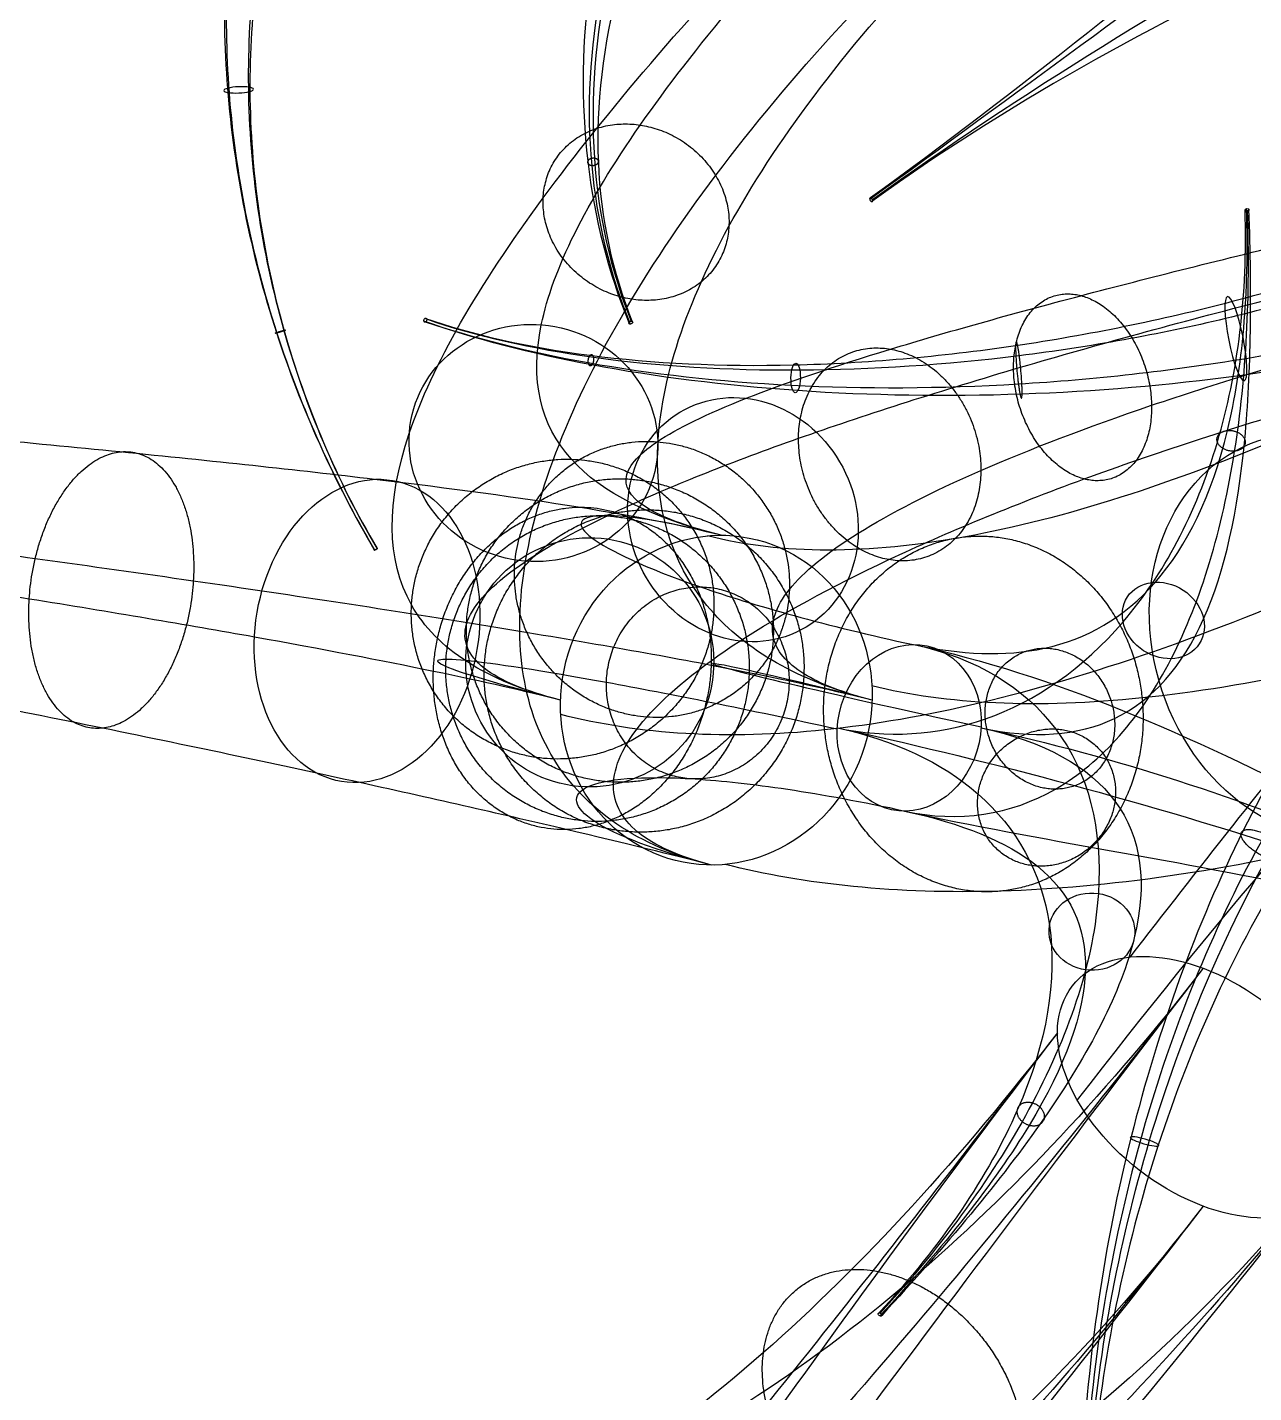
# Model space of a CAD drawing. Header units: millimetres. Extents: x -36.9 to 35.7, y -22.6 to 36.8.
# Drawn here: x -20.23 to -14.26, y -8.6 to -1.95 of the extents above; entities that cross this region are included whole.
import ezdxf

# ---------------------------------------------------------------- set-up
doc = ezdxf.new("R2010")
doc.units = ezdxf.units.MM
doc.header["$MEASUREMENT"] = 0
doc.layers.add('Default', color=18, linetype='Continuous', true_color=0x000000)

msp = doc.modelspace()

# ---------------------------------------------------------------- linework, layer by layer
at = {"layer": 'Default', "extrusion": (-0.042506, 0.977144, -0.208284)}
msp.add_circle((19.2853, 56.5701, -13.4987), 0.0722, dxfattribs=at)
at = {"layer": 'Default', "extrusion": (0.643617, 0.464209, -0.608495)}
msp.add_circle((7.168, 38.0188, -47.6909), 0.01, dxfattribs=at)
at = {"layer": 'Default', "extrusion": (-0.029077, 0.84833, 0.528669)}
msp.add_circle((14.3829, 50.0594, 28.4105), 0.01, dxfattribs=at)
at = {"layer": 'Default', "extrusion": (0.966417, 0.192463, -0.170282)}
msp.add_circle((-0.5993, 56.4921, -24.73), 0.209, dxfattribs=at)
at = {"layer": 'Default', "extrusion": (0.056932, 0.307749, 0.949763)}
msp.add_circle((16.7497, 22.1488, 44.391), 0.607, dxfattribs=at)
at = {"layer": 'Default', "extrusion": (0.662959, -0.2295, 0.712611)}
msp.add_circle((-9.1782, 52.6195, 30.3787), 0.01, dxfattribs=at)
at = {"layer": 'Default', "extrusion": (-0.273358, 0.668583, 0.691573)}
msp.add_circle((17.2923, 33.0378, 36.3498), 0.01, dxfattribs=at)
at = {"layer": 'Default', "extrusion": (0.948601, -0.021563, 0.315738)}
msp.add_circle((-4.0337, 61.8403, 3.2886), 0.0722, dxfattribs=at)
at = {"layer": 'Default', "extrusion": (0.378796, 0.199142, 0.903801)}
msp.add_circle((3.9433, 36.0991, 36.8661), 0.607, dxfattribs=at)
at = {"layer": 'Default', "extrusion": (-0.535057, -0.177001, 0.826066)}
msp.add_circle((0.2983, 8.7135, 38.9642), 1.005, dxfattribs=at)
at = {"layer": 'Default', "extrusion": (-0.67374, 0.114499, 0.730044)}
msp.add_circle((7.9362, 18.588, 45.4606), 0.7438, dxfattribs=at)
at = {"layer": 'Default', "extrusion": (-0.336658, 0.085623, 0.937726)}
msp.add_circle((9.2284, 0.8353, 45.6352), 0.806, dxfattribs=at)
msp.add_circle((9.2284, 0.8353, 45.6352), 0.806, dxfattribs=at)
msp.add_circle((9.2284, 0.8353, 45.6352), 0.806, dxfattribs=at)
msp.add_circle((9.2284, 0.8353, 45.6352), 0.806, dxfattribs=at)
msp.add_circle((9.2284, 0.8353, 45.6352), 0.806, dxfattribs=at)
at = {"layer": 'Default', "extrusion": (0.0964, -0.01383, 0.995247)}
msp.add_circle((-7.4786, 21.2016, 46.1983), 0.607, dxfattribs=at)
at = {"layer": 'Default', "extrusion": (-0.505461, 0.859053, 0.080851)}
msp.add_circle((18.2565, 57.6587, 10.2213), 0.01, dxfattribs=at)
at = {"layer": 'Default', "extrusion": (0.293577, 0.450299, 0.843234)}
msp.add_circle((9.6714, 39.9691, 40.2181), 0.209, dxfattribs=at)
at = {"layer": 'Default', "extrusion": (0.510108, -0.110507, 0.852982)}
msp.add_circle((-8.6173, 39.87, 37.4875), 0.408, dxfattribs=at)
msp.add_circle((-8.6173, 39.87, 37.4875), 0.408, dxfattribs=at)
msp.add_circle((-8.6173, 39.87, 37.4875), 0.408, dxfattribs=at)
msp.add_circle((-8.6173, 39.87, 37.4875), 0.408, dxfattribs=at)
at = {"layer": 'Default', "extrusion": (-0.021674, -0.434629, 0.900349)}
msp.add_circle((-14.7142, 17.9692, 53.4905), 0.209, dxfattribs=at)
at = {"layer": 'Default', "extrusion": (-0.473483, -0.612446, 0.633028)}
msp.add_circle((-7.1256, 19.7038, 34.8455), 0.806, dxfattribs=at)
msp.add_circle((-7.1256, 19.7038, 34.8455), 0.806, dxfattribs=at)
msp.add_circle((-7.1256, 19.7038, 34.8455), 0.806, dxfattribs=at)
msp.add_circle((-7.1256, 19.7038, 34.8455), 0.806, dxfattribs=at)
at = {"layer": 'Default', "extrusion": (0.272814, 0.948655, -0.160083)}
msp.add_circle((12.1774, 54.2452, -20.1233), 0.0722, dxfattribs=at)
at = {"layer": 'Default', "extrusion": (-0.545003, -0.589206, 0.596497)}
msp.add_circle((-6.2226, 37.0044, 48.6272), 0.01, dxfattribs=at)
at = {"layer": 'Default'}
for points, knots in [([(-13.1188, 2.7912, 51.5103), (-13.4797, 2.707, 51.6322), (-14.2117, 2.4511, 51.8199), (-15.2393, 1.8427, 51.9044), (-16.1236, 1.0603, 51.7867), (-16.8114, 0.1738, 51.487), (-17.2849, -0.7658, 51.0307), (-17.5306, -1.7138, 50.4399), (-17.5421, -2.6109, 49.751), (-17.4049, -3.1461, 49.2509), (-17.3051, -3.3902, 48.9983)], [0, 0, 0, 0, 1.093692, 2.219158, 3.344625, 4.438316, 5.532008, 6.657474, 7.782941, 8.876632, 8.876632, 8.876632, 8.876632]), ([(-12.9048, 2.3929, 51.8687), (-13.2598, 2.31, 51.9886), (-13.9864, 2.0701, 52.1625), (-15.0255, 1.515, 52.2054), (-15.9393, 0.8031, 52.0324), (-16.6689, -0.0085, 51.671), (-17.1901, -0.8779, 51.1521), (-17.4812, -1.7682, 50.5041), (-17.5262, -2.6275, 49.7726), (-17.3978, -3.1535, 49.2606), (-17.298, -3.3975, 49.0082)], [0, 0, 0, 0, 1.093692, 2.219158, 3.344625, 4.438316, 5.532008, 6.657474, 7.782941, 8.876632, 8.876632, 8.876632, 8.876632]), ([(-13.1657, 2.3929, 51.0956), (-13.4852, 2.3183, 51.2034), (-14.1323, 2.1025, 51.3825), (-15.0635, 1.5933, 51.5103), (-15.9052, 0.9193, 51.4769), (-16.605, 0.1224, 51.2777), (-17.1308, -0.7611, 50.9155), (-17.446, -1.6905, 50.395), (-17.515, -2.5964, 49.7424), (-17.3931, -3.1392, 49.2474), (-17.2935, -3.3826, 48.9956)], [0, 0, 0, 0, 1.093692, 2.219158, 3.344625, 4.438316, 5.532008, 6.657474, 7.782941, 8.876632, 8.876632, 8.876632, 8.876632]), ([(-15.1772, 1.9057, 54.9789), (-15.548, 1.9853, 55.1691), (-16.3152, 2.0188, 55.5908), (-17.3912, 1.6796, 56.2668), (-18.2811, 0.9912, 56.9164), (-18.9096, 0.0525, 57.4759), (-19.2574, -1.0526, 57.9168), (-19.3095, -2.2513, 58.2151), (-19.0688, -3.438, 58.3502), (-18.7396, -4.1661, 58.3346), (-18.5433, -4.4996, 58.3032)], [0, 0, 0, 0, 1.16222, 2.372912, 3.583604, 4.745823, 5.908043, 7.118735, 8.329427, 9.491646, 9.491646, 9.491646, 9.491646]), ([(-12.9517, 1.9945, 51.454), (-13.2654, 1.9213, 51.5598), (-13.9069, 1.7215, 51.7251), (-14.8497, 1.2656, 51.8112), (-15.7208, 0.662, 51.7227), (-16.4626, -0.0599, 51.4618), (-17.036, -0.8733, 51.037), (-17.3966, -1.745, 50.4592), (-17.4992, -2.613, 49.7639), (-17.386, -3.1466, 49.2572), (-17.2864, -3.3899, 49.0055)], [0, 0, 0, 0, 1.093692, 2.219158, 3.344625, 4.438316, 5.532008, 6.657474, 7.782941, 8.876632, 8.876632, 8.876632, 8.876632]), ([(-15.4314, 1.5049, 54.6507), (-15.7768, 1.579, 54.8279), (-16.4841, 1.6217, 55.2306), (-17.4745, 1.3481, 55.9077), (-18.3036, 0.7548, 56.592), (-18.9018, -0.0879, 57.2146), (-19.2432, -1.1156, 57.7364), (-19.3017, -2.267, 58.1187), (-19.0679, -3.4373, 58.3187), (-18.7394, -4.1655, 58.3205), (-18.5434, -4.4984, 58.2891)], [0, 0, 0, 0, 1.16222, 2.372912, 3.583604, 4.745823, 5.908043, 7.118735, 8.329427, 9.491646, 9.491646, 9.491646, 9.491646]), ([(-15.0589, 1.5049, 55.3768), (-15.3907, 1.5761, 55.5469), (-16.0812, 1.6173, 55.9125), (-17.0841, 1.3542, 56.487), (-17.9629, 0.7771, 57.0441), (-18.6373, -0.0532, 57.5367), (-19.0676, -1.0784, 57.938), (-19.2117, -2.2391, 58.2195), (-19.0397, -3.4253, 58.3508), (-18.7269, -4.1599, 58.335), (-18.5311, -4.4925, 58.3037)], [0, 0, 0, 0, 1.16222, 2.372912, 3.583604, 4.745823, 5.908043, 7.118735, 8.329427, 9.491646, 9.491646, 9.491646, 9.491646]), ([(-15.3132, 1.1041, 55.0486), (-15.6195, 1.1698, 55.2057), (-16.2501, 1.2203, 55.5523), (-17.1674, 1.0227, 56.1278), (-17.9854, 0.5407, 56.7197), (-18.6295, -0.1936, 57.2753), (-19.0534, -1.1414, 57.7576), (-19.204, -2.2548, 58.1231), (-19.0388, -3.4246, 58.3193), (-18.7267, -4.1593, 58.3209), (-18.5312, -4.4913, 58.2896)], [0, 0, 0, 0, 1.16222, 2.372912, 3.583604, 4.745823, 5.908043, 7.118735, 8.329427, 9.491646, 9.491646, 9.491646, 9.491646]), ([(-16.8557, -4.4263, 43.0185), (-17.1914, -4.341, 43.9535), (-17.6878, -4.0972, 45.9097), (-17.8371, -3.4553, 48.9207), (-17.3569, -2.4925, 51.8324), (-16.6348, -1.6352, 53.5707), (-16.19, -1.1621, 54.3483)], [0, 0, 0, 0, 3.087203, 6.256803, 9.426403, 12.513607, 12.513607, 12.513607, 12.513607]), ([(-17.6376, -5.2293, 42.8111), (-18.0016, -5.137, 43.8245), (-18.4892, -4.8193, 45.9535), (-18.4858, -3.9816, 49.1487), (-17.8198, -2.8361, 52.1362), (-17.0206, -1.9089, 53.9034), (-16.5576, -1.4164, 54.7131)], [0, 0, 0, 0, 3.087203, 6.256803, 9.426403, 12.513607, 12.513607, 12.513607, 12.513607]), ([(-11.387, -1.6336, 57.5204), (-11.4793, -1.7828, 57.8367), (-11.7616, -2.0973, 58.4484), (-12.4449, -2.5628, 59.2077), (-13.3374, -2.9782, 59.7453), (-14.3554, -3.3057, 60.0255), (-15.4361, -3.5266, 60.0434), (-16.5181, -3.6218, 59.7933), (-17.5094, -3.5757, 59.2922), (-18.0617, -3.4522, 58.8234), (-18.2987, -3.3701, 58.5685)], [0, 0, 0, 0, 1.072437, 2.185098, 3.29776, 4.370196, 5.442633, 6.555295, 7.667956, 8.740393, 8.740393, 8.740393, 8.740393]), ([(-16.1204, -5.2293, 43.3558), (-16.4495, -5.1457, 44.2724), (-16.9815, -4.8589, 46.1703), (-17.2693, -4.0785, 49.0843), (-16.9354, -2.9742, 51.9244), (-16.2649, -2.073, 53.6383), (-15.8244, -1.6044, 54.4084)], [0, 0, 0, 0, 3.087203, 6.256803, 9.426403, 12.513607, 12.513607, 12.513607, 12.513607]), ([(-16.9023, -6.0324, 43.1484), (-17.2597, -5.9417, 44.1433), (-17.7829, -5.581, 46.2141), (-17.918, -4.6048, 49.3123), (-17.3982, -3.3179, 52.2283), (-16.6508, -2.3467, 53.971), (-16.1921, -1.8587, 54.7732)], [0, 0, 0, 0, 3.087203, 6.256803, 9.426403, 12.513607, 12.513607, 12.513607, 12.513607]), ([(-10.2058, -1.8055, 32.5492), (-10.9165, -2.25, 33.2023), (-12.2841, -3.074, 34.6404), (-14.1248, -4.0025, 37.1537), (-15.709, -4.5164, 39.9707), (-16.559, -4.5219, 41.9832), (-16.9221, -4.4294, 42.995)], [0, 0, 0, 0, 3.333307, 6.71825, 10.103193, 13.4365, 13.4365, 13.4365, 13.4365]), ([(-11.7815, -1.9582, 57.2521), (-11.8637, -2.0909, 57.5335), (-12.1027, -2.3624, 58.0859), (-12.6784, -2.7557, 58.813), (-13.4554, -3.107, 59.3816), (-14.3821, -3.386, 59.74), (-15.4109, -3.5729, 59.8585), (-16.4827, -3.6452, 59.7045), (-17.4911, -3.5842, 59.2678), (-18.0532, -3.4562, 58.8128), (-18.2895, -3.3743, 58.5586)], [0, 0, 0, 0, 1.072437, 2.185098, 3.29776, 4.370196, 5.442633, 6.555295, 7.667956, 8.740393, 8.740393, 8.740393, 8.740393]), ([(-10.9926, -2.0471, 57.4407), (-11.0929, -2.2093, 57.7845), (-11.4119, -2.5377, 58.452), (-12.1898, -2.9836, 59.2703), (-13.1869, -3.3415, 59.8306), (-14.2922, -3.5856, 60.1019), (-15.4289, -3.7115, 60.0932), (-16.5322, -3.7166, 59.8142), (-17.5195, -3.6054, 59.2957), (-18.0665, -3.4654, 58.8245), (-18.304, -3.3832, 58.5692)], [0, 0, 0, 0, 1.072437, 2.185098, 3.29776, 4.370196, 5.442633, 6.555295, 7.667956, 8.740393, 8.740393, 8.740393, 8.740393]), ([(-11.387, -2.3717, 57.1724), (-11.4772, -2.5174, 57.4814), (-11.753, -2.8029, 58.0895), (-12.4233, -3.1766, 58.8756), (-13.305, -3.4703, 59.4668), (-14.3189, -3.6659, 59.8164), (-15.4037, -3.7578, 59.9084), (-16.4969, -3.74, 59.7254), (-17.5012, -3.6139, 59.2712), (-18.0579, -3.4694, 58.814), (-18.2948, -3.3874, 58.5593)], [0, 0, 0, 0, 1.072437, 2.185098, 3.29776, 4.370196, 5.442633, 6.555295, 7.667956, 8.740393, 8.740393, 8.740393, 8.740393]), ([(-16.8557, -4.4263, 43.0185), (-17.0077, -4.3877, 43.4418), (-17.245, -4.3032, 44.3375), (-17.3624, -4.1538, 45.7524), (-17.2122, -3.9742, 47.2161), (-16.7785, -3.7637, 48.6503), (-16.0756, -3.5255, 49.9725), (-15.1475, -3.2661, 51.1106), (-14.0602, -2.9938, 52.0154), (-13.2552, -2.8041, 52.4629), (-12.847, -2.7093, 52.6428)], [0, 0, 0, 0, 1.382626, 2.839119, 4.349389, 5.88806, 7.426732, 8.937002, 10.393495, 11.776121, 11.776121, 11.776121, 11.776121]), ([(-16.2894, -5.3642, 52.9953), (-16.0483, -5.4165, 53.3984), (-15.5435, -5.3869, 54.2369), (-14.8618, -4.9166, 55.4882), (-14.3904, -4.0403, 56.635), (-14.2894, -3.254, 57.2573), (-14.3036, -2.8422, 57.5137)], [0, 0, 0, 0, 1.456473, 2.98415, 4.511827, 5.9683, 5.9683, 5.9683, 5.9683]), ([(-15.9624, -5.7697, 52.7472), (-15.6948, -5.828, 53.1943), (-15.1814, -5.7439, 54.1533), (-14.6188, -5.0896, 55.5225), (-14.3172, -4.0673, 56.6686), (-14.2772, -3.258, 57.2627), (-14.2913, -2.8456, 57.5198)], [0, 0, 0, 0, 1.456473, 2.98415, 4.511827, 5.9683, 5.9683, 5.9683, 5.9683]), ([(-15.9161, -4.9587, 52.8246), (-15.6882, -5.0079, 53.2057), (-15.2517, -5.0298, 54.0189), (-14.7084, -4.7263, 55.3199), (-14.35, -3.9977, 56.5759), (-14.2823, -3.2471, 57.2473), (-14.2966, -2.8356, 57.5033)], [0, 0, 0, 0, 1.456473, 2.98415, 4.511827, 5.9683, 5.9683, 5.9683, 5.9683]), ([(-15.5891, -5.3642, 52.5765), (-15.3348, -5.4195, 53.0016), (-14.8896, -5.3868, 53.9353), (-14.4654, -4.8993, 55.3542), (-14.2768, -4.0247, 56.6094), (-14.2701, -3.251, 57.2528), (-14.2843, -2.839, 57.5095)], [0, 0, 0, 0, 1.456473, 2.98415, 4.511827, 5.9683, 5.9683, 5.9683, 5.9683]), ([(-10.6497, -2.8992, 31.3219), (-11.4264, -3.3849, 32.0356), (-12.9018, -4.2345, 33.6576), (-14.8081, -5.0724, 36.4984), (-16.393, -5.4491, 39.5962), (-17.2514, -5.3976, 41.7447), (-17.6367, -5.2996, 42.8179)], [0, 0, 0, 0, 3.333307, 6.71825, 10.103193, 13.4365, 13.4365, 13.4365, 13.4365]), ([(-9.0204, -2.8992, 33.095), (-9.7299, -3.3429, 33.747), (-11.1439, -4.1209, 35.1605), (-13.1298, -4.9126, 37.6029), (-14.8604, -5.2906, 40.3497), (-15.7585, -5.2515, 42.3384), (-16.1213, -5.1591, 43.3491)], [0, 0, 0, 0, 3.333307, 6.71825, 10.103193, 13.4365, 13.4365, 13.4365, 13.4365]), ([(-17.6376, -5.2293, 42.8111), (-17.8082, -5.186, 43.2863), (-18.0634, -5.0785, 44.2944), (-18.1478, -4.8634, 45.8744), (-17.9118, -4.5957, 47.4799), (-17.3574, -4.2882, 49.0153), (-16.5231, -3.9579, 50.3948), (-15.4743, -3.6222, 51.5576), (-14.288, -3.2964, 52.4745), (-13.4292, -3.0867, 52.9357), (-12.996, -2.9861, 53.1267)], [0, 0, 0, 0, 1.382626, 2.839119, 4.349389, 5.88806, 7.426732, 8.937002, 10.393495, 11.776121, 11.776121, 11.776121, 11.776121]), ([(-16.1204, -5.2293, 43.3558), (-16.2601, -5.1938, 43.745), (-16.4888, -5.1059, 44.5639), (-16.64, -4.9264, 45.8591), (-16.5644, -4.696, 47.2131), (-16.2314, -4.4213, 48.5614), (-15.6361, -4.1157, 49.8266), (-14.8055, -3.7976, 50.932), (-13.7955, -3.4873, 51.8178), (-13.0289, -3.2922, 52.2535), (-12.6371, -3.2012, 52.4261)], [0, 0, 0, 0, 1.382626, 2.839119, 4.349389, 5.88806, 7.426732, 8.937002, 10.393495, 11.776121, 11.776121, 11.776121, 11.776121]), ([(-16.8557, -4.4263, 43.0185), (-17.0385, -4.3798, 43.528), (-17.5102, -4.2881, 44.5207), (-18.5032, -4.1539, 45.8459), (-19.7429, -4.0211, 46.9467), (-21.168, -3.889, 47.7746), (-22.7295, -3.7559, 48.306), (-24.3779, -3.6197, 48.5167), (-26.035, -3.4803, 48.3895), (-27.096, -3.3845, 48.0851), (-27.6006, -3.3358, 47.8833)], [0, 0, 0, 0, 1.644359, 3.322211, 5.000064, 6.644423, 8.288782, 9.966634, 11.644487, 13.288846, 13.288846, 13.288846, 13.288846]), ([(-9.349, -4.2599, 50.9982), (-9.6428, -3.9658, 51.3596), (-10.3165, -3.5161, 52.1651), (-11.4492, -3.3683, 53.4515), (-12.5758, -3.7663, 54.6673), (-13.5693, -4.6245, 55.6783), (-14.3666, -5.8442, 56.4241), (-14.9106, -7.3369, 56.8497), (-15.1464, -8.9462, 56.9093), (-15.0992, -9.9965, 56.7162), (-15.0301, -10.4873, 56.5706)], [0, 0, 0, 0, 1.547219, 3.169834, 4.792449, 6.339668, 7.886887, 9.509501, 11.132116, 12.679335, 12.679335, 12.679335, 12.679335]), ([(-16.9023, -6.0324, 43.1484), (-17.0607, -5.9921, 43.5895), (-17.3072, -5.8812, 44.5208), (-17.4255, -5.636, 45.9811), (-17.264, -5.3175, 47.4769), (-16.8102, -4.9458, 48.9264), (-16.0836, -4.548, 50.2489), (-15.1323, -4.1538, 51.379), (-14.0233, -3.7899, 52.2769), (-13.2029, -3.5748, 52.7263), (-12.7862, -3.4779, 52.91)], [0, 0, 0, 0, 1.382626, 2.839119, 4.349389, 5.88806, 7.426732, 8.937002, 10.393495, 11.776121, 11.776121, 11.776121, 11.776121]), ([(-9.0039, -4.4392, 51.4245), (-9.2898, -4.153, 51.7762), (-9.9557, -3.7101, 52.5476), (-11.1038, -3.5433, 53.7587), (-12.2734, -3.9009, 54.8931), (-13.3311, -4.7117, 55.8305), (-14.2047, -5.8886, 56.5154), (-14.8251, -7.3515, 56.8944), (-15.1186, -8.9479, 56.9238), (-15.0867, -9.9971, 56.7228), (-15.0176, -10.4876, 56.5773)], [0, 0, 0, 0, 1.547219, 3.169834, 4.792449, 6.339668, 7.886887, 9.509501, 11.132116, 12.679335, 12.679335, 12.679335, 12.679335]), ([(-16.1204, -5.2293, 43.3558), (-16.3227, -5.1779, 43.9195), (-16.8559, -5.0629, 45.0122), (-17.9868, -4.865, 46.4399), (-19.3845, -4.6517, 47.5869), (-20.9636, -4.4343, 48.4098), (-22.6599, -4.2198, 48.8992), (-24.4175, -4.0142, 49.0482), (-26.1605, -3.8253, 48.8599), (-27.2723, -3.7138, 48.5258), (-27.804, -3.6626, 48.3132)], [0, 0, 0, 0, 1.644359, 3.322211, 5.000064, 6.644423, 8.288782, 9.966634, 11.644487, 13.288846, 13.288846, 13.288846, 13.288846]), ([(-17.6376, -5.2293, 42.8111), (-17.8043, -5.1869, 43.2755), (-18.2222, -5.0922, 44.184), (-19.0907, -4.9256, 45.4199), (-20.1851, -4.74, 46.4764), (-21.4666, -4.5433, 47.3016), (-22.9003, -4.342, 47.8613), (-24.444, -4.1438, 48.1173), (-26.0198, -3.9604, 48.0365), (-27.036, -3.8551, 47.7558), (-27.5181, -3.8086, 47.563)], [0, 0, 0, 0, 1.644359, 3.322211, 5.000064, 6.644423, 8.288782, 9.966634, 11.644487, 13.288846, 13.288846, 13.288846, 13.288846]), ([(-9.6941, -4.7138, 51.0867), (-9.9584, -4.4493, 51.4118), (-10.5542, -4.0313, 52.1347), (-11.5569, -3.8377, 53.3119), (-12.5796, -4.1198, 54.4672), (-13.5164, -4.8399, 55.4765), (-14.3022, -5.9387, 56.2674), (-14.8671, -7.3551, 56.7624), (-15.1313, -8.9408, 56.8817), (-15.0926, -9.9934, 56.7041), (-15.0236, -10.4829, 56.5588)], [0, 0, 0, 0, 1.547219, 3.169834, 4.792449, 6.339668, 7.886887, 9.509501, 11.132116, 12.679335, 12.679335, 12.679335, 12.679335]), ([(-9.4643, -3.9928, 31.8677), (-10.2398, -4.4779, 32.5803), (-11.7616, -5.2813, 34.1776), (-13.8131, -5.9826, 36.9476), (-15.5444, -6.2233, 39.9753), (-16.451, -6.1272, 42.0999), (-16.8359, -6.0293, 43.172)], [0, 0, 0, 0, 3.333307, 6.71825, 10.103193, 13.4365, 13.4365, 13.4365, 13.4365]), ([(-9.349, -4.893, 51.513), (-9.6054, -4.6365, 51.8284), (-10.1934, -4.2253, 52.5172), (-11.2115, -4.0127, 53.619), (-12.2772, -4.2544, 54.693), (-13.2781, -4.9271, 55.6287), (-14.1403, -5.9831, 56.3587), (-14.7816, -7.3698, 56.8071), (-15.1035, -8.9425, 56.8962), (-15.0802, -9.9939, 56.7107), (-15.0112, -10.4832, 56.5655)], [0, 0, 0, 0, 1.547219, 3.169834, 4.792449, 6.339668, 7.886887, 9.509501, 11.132116, 12.679335, 12.679335, 12.679335, 12.679335]), ([(-16.9023, -6.0324, 43.1484), (-17.0885, -5.985, 43.667), (-17.5679, -5.867, 44.6755), (-18.5743, -5.6368, 46.0139), (-19.8268, -5.3707, 47.1165), (-21.2622, -5.0885, 47.9369), (-22.8307, -4.8059, 48.4544), (-24.4836, -4.5383, 48.6488), (-26.1453, -4.3054, 48.507), (-27.2123, -4.1844, 48.1965), (-27.7215, -4.1353, 47.9929)], [0, 0, 0, 0, 1.644359, 3.322211, 5.000064, 6.644423, 8.288782, 9.966634, 11.644487, 13.288846, 13.288846, 13.288846, 13.288846]), ([(-16.8557, -4.4263, 43.0185), (-17.1394, -4.3541, 43.8085), (-17.5402, -4.2968, 45.4789), (-17.5807, -4.4161, 48.0631), (-17.0516, -4.6674, 50.5744), (-16.3468, -4.8663, 52.1139), (-15.9202, -4.9587, 52.8271)], [0, 0, 0, 0, 2.489551, 5.044307, 7.599062, 10.088613, 10.088613, 10.088613, 10.088613]), ([(-15.9161, -4.9587, 52.8246), (-15.6116, -5.0244, 53.3332), (-15.1313, -5.3197, 54.4402), (-14.9283, -6.1353, 56.1018), (-15.2545, -7.1639, 57.5768), (-15.7696, -7.8783, 58.3724), (-16.0813, -8.2152, 58.7135)], [0, 0, 0, 0, 1.714363, 3.519764, 5.325165, 7.039528, 7.039528, 7.039528, 7.039528]), ([(-17.6376, -5.2293, 42.8111), (-17.937, -5.1532, 43.6444), (-18.3105, -5.0415, 45.4174), (-18.1984, -5.0123, 48.1244), (-17.4985, -5.12, 50.6984), (-16.7279, -5.274, 52.2619), (-16.2896, -5.369, 52.9949)], [0, 0, 0, 0, 2.489551, 5.044307, 7.599062, 10.088613, 10.088613, 10.088613, 10.088613]), ([(-16.1204, -5.2293, 43.3558), (-16.3799, -5.1633, 44.0788), (-16.7939, -5.0655, 45.5901), (-16.9825, -5.0339, 47.9814), (-16.6292, -5.1272, 50.3927), (-15.9973, -5.2708, 51.8943), (-15.5888, -5.3594, 52.577)], [0, 0, 0, 0, 2.489551, 5.044307, 7.599062, 10.088613, 10.088613, 10.088613, 10.088613]), ([(-16.2894, -5.3642, 52.9953), (-16.0154, -5.4235, 53.4535), (-15.5339, -5.645, 54.4332), (-15.1704, -6.2816, 55.9966), (-15.3121, -7.1849, 57.5173), (-15.7787, -7.8815, 58.3625), (-16.0901, -8.2179, 58.7027)], [0, 0, 0, 0, 1.714363, 3.519764, 5.325165, 7.039528, 7.039528, 7.039528, 7.039528]), ([(-15.5891, -5.3642, 52.5765), (-15.2797, -5.4309, 53.0931), (-14.8313, -5.6821, 54.2468), (-14.7526, -6.3529, 56.0056), (-15.207, -7.2279, 57.5547), (-15.7617, -7.8893, 58.3686), (-16.0734, -8.2263, 58.7098)], [0, 0, 0, 0, 1.714363, 3.519764, 5.325165, 7.039528, 7.039528, 7.039528, 7.039528]), ([(-16.9023, -6.0324, 43.1484), (-17.1775, -5.9624, 43.9148), (-17.5643, -5.8102, 45.5286), (-17.6002, -5.6302, 48.0428), (-17.0762, -5.5798, 50.5168), (-16.3784, -5.6786, 52.0423), (-15.9582, -5.7696, 52.7447)], [0, 0, 0, 0, 2.489551, 5.044307, 7.599062, 10.088613, 10.088613, 10.088613, 10.088613]), ([(-15.9624, -5.7697, 52.7472), (-15.6835, -5.8301, 53.2134), (-15.2339, -6.0075, 54.2398), (-14.9948, -6.4992, 55.9004), (-15.2646, -7.249, 57.4952), (-15.7707, -7.8925, 58.3587), (-16.0822, -8.229, 58.6991)], [0, 0, 0, 0, 1.714363, 3.519764, 5.325165, 7.039528, 7.039528, 7.039528, 7.039528]), ([(-14.5072, -6.5355, 37.8719), (-14.9567, -7.1169, 38.4728), (-15.9281, -8.159, 39.7835), (-17.5306, -9.1994, 42.0324), (-19.1896, -9.5698, 44.4937), (-20.2433, -9.3062, 46.1753), (-20.7269, -9.0449, 46.9855)], [0, 0, 0, 0, 3.025738, 6.136301, 9.246863, 12.272601, 12.272601, 12.272601, 12.272601]), ([(-15.2171, -6.8494, 37.0372), (-15.6858, -7.4558, 37.6638), (-16.6549, -8.52, 39.0821), (-18.1657, -9.5172, 41.547), (-19.7058, -9.813, 44.1874), (-20.7228, -9.5169, 45.9325), (-21.2164, -9.2503, 46.7595)], [0, 0, 0, 0, 3.025738, 6.136301, 9.246863, 12.272601, 12.272601, 12.272601, 12.272601]), ([(-13.7973, -7.3801, 37.5857), (-14.2836, -8.0094, 38.2359), (-15.3766, -9.0791, 39.6729), (-17.1886, -9.9916, 42.0915), (-19.0048, -10.1737, 44.6517), (-20.1143, -9.8331, 46.3751), (-20.6171, -9.5617, 47.2175)], [0, 0, 0, 0, 3.025738, 6.136301, 9.246863, 12.272601, 12.272601, 12.272601, 12.272601]), ([(-14.5072, -7.694, 36.751), (-15.0127, -8.3483, 37.4268), (-16.1033, -9.4401, 38.9714), (-17.8237, -10.3094, 41.6061), (-19.521, -10.4168, 44.3453), (-20.5938, -10.0439, 46.1322), (-21.1066, -9.7671, 46.9915)], [0, 0, 0, 0, 3.025738, 6.136301, 9.246863, 12.272601, 12.272601, 12.272601, 12.272601])]:
    msp.add_open_spline(points, degree=3, knots=knots, dxfattribs=at)
for points in [[(-12.0599, 0.1615, 54.643), (-12.7171, -0.1713, 55.5099), (-14.0379, -1.1281, 57.113), (-15.4049, -2.262, 58.5101), (-16.1276, -2.7832, 59.1934)], [(-12.3129, -0.2286, 54.3014), (-12.9558, -0.5543, 55.1493), (-14.134, -1.3088, 56.8978), (-15.4081, -2.2695, 58.4987), (-16.1317, -2.7914, 59.1827)], [(-11.6626, -0.2286, 54.7944), (-12.318, -0.5605, 55.6588), (-13.8301, -1.3255, 57.1853), (-15.3948, -2.2713, 58.5135), (-16.1176, -2.7926, 59.1968)], [(-11.9156, -0.6188, 54.4528), (-12.5567, -0.9435, 55.2982), (-13.9262, -1.5062, 56.9702), (-15.398, -2.2788, 58.5021), (-16.1217, -2.8008, 59.1861)], [(-10.2058, -1.8055, 32.5492), (-11.1443, -2.3922, 33.4114), (-12.8294, -3.8913, 35.1015), (-14.2082, -5.6325, 36.7815), (-14.864, -6.4806, 37.6581)], [(-10.6497, -2.8992, 31.3219), (-11.5762, -3.4784, 32.1732), (-13.169, -4.7816, 34.0467), (-14.4705, -6.3352, 35.9231), (-15.1209, -7.1765, 36.7927)], [(-15.9161, -4.9587, 52.8246), (-14.5555, -5.2537, 55.0997), (-13.2274, -6.1455, 57.2568), (-11.8719, -6.8415, 59.3978)], [(-16.2894, -5.3642, 52.9953), (-14.942, -5.656, 55.2484), (-13.241, -6.1535, 57.2538), (-11.8817, -6.8512, 59.4009)], [(-15.5891, -5.3642, 52.5765), (-14.2466, -5.6548, 54.8214), (-13.2255, -6.1528, 57.2409), (-11.8648, -6.8511, 59.3902)], [(-15.9624, -5.7697, 52.7472), (-14.6331, -6.0572, 54.9701), (-13.2392, -6.1608, 57.2378), (-11.8747, -6.8608, 59.3933)], [(-14.5072, -6.5355, 37.8719), (-15.5098, -7.8324, 39.2128), (-17.6544, -10.7388, 41.4601), (-19.9874, -13.8684, 43.0375), (-21.2043, -15.422, 43.7375)], [(-14.5072, -6.5355, 37.8719), (-15.2994, -7.5603, 38.9311), (-17.026, -9.6575, 40.9038), (-19.0254, -11.5482, 42.8458), (-20.083, -12.36, 43.8666)], [(-15.2171, -6.8494, 37.0372), (-16.1891, -8.1067, 38.3367), (-18.104, -10.8656, 40.7348), (-20.2627, -13.9193, 42.5325), (-21.4629, -15.4515, 43.2226)], [(-15.2171, -6.8494, 37.0372), (-16.0018, -7.8644, 38.0862), (-17.5394, -9.8695, 40.2489), (-19.3634, -11.685, 42.3986), (-20.4165, -12.4933, 43.415)], [(-13.7973, -7.3801, 37.5857), (-14.79, -8.6642, 38.9132), (-17.0923, -11.3395, 41.2134), (-19.6008, -14.261, 42.866), (-20.8124, -15.8078, 43.5628)], [(-13.7973, -7.3801, 37.5857), (-14.607, -8.4277, 38.6685), (-16.5407, -10.3503, 40.7492), (-18.7157, -12.0273, 42.7584), (-19.7836, -12.8472, 43.7892)], [(-14.5072, -7.694, 36.751), (-15.4693, -8.9385, 38.0372), (-17.5419, -11.4663, 40.4881), (-19.8761, -14.3119, 42.361), (-21.071, -15.8372, 43.0478)], [(-14.5072, -7.694, 36.751), (-15.3094, -8.7318, 37.8236), (-17.0541, -10.5624, 40.0944), (-19.0537, -12.1641, 42.3111), (-20.1172, -12.9805, 43.3377)]]:
    msp.add_open_spline(points, degree=3, dxfattribs=at)
at = {"layer": 'Default', "extrusion": (-0.257037, -0.398711, -0.880319)}
msp.add_rational_spline([(-16.8173, -2.9214, 51.9053), (-16.7967, -2.4971, 51.7071), (-17.2492, -2.4281, 51.8079), (-17.7017, -2.359, 51.9088), (-17.7223, -2.7833, 52.107), (-17.7429, -3.2075, 52.3051), (-17.2904, -3.2766, 52.2043), (-16.8379, -3.3457, 52.1034), (-16.8173, -2.9214, 51.9053)], [1, 0.707106781187, 1, 0.707106781187, 1, 0.707106781187, 1, 0.707106781187, 1], degree=2, knots=[0, 0, 0, 1.266062, 1.266062, 2.532124, 2.532124, 3.798186, 3.798186, 5.064247, 5.064247, 5.064247], dxfattribs=at)
at = {"layer": 'Default', "extrusion": (0.060682, -0.756533, -0.651133)}
msp.add_rational_spline([(-17.4725, -2.59, 49.7203), (-17.4468, -2.5932, 49.7264), (-17.4535, -2.6104, 49.7456), (-17.4602, -2.6275, 49.7649), (-17.4859, -2.6243, 49.7588), (-17.5117, -2.6211, 49.7527), (-17.505, -2.604, 49.7334), (-17.4983, -2.5869, 49.7141), (-17.4725, -2.59, 49.7203)], [1, 0.707106781187, 1, 0.707106781187, 1, 0.707106781187, 1, 0.707106781187, 1], degree=2, knots=[0, 0, 0, 0.640885, 0.640885, 1.28177, 1.28177, 1.922655, 1.922655, 2.56354, 2.56354, 2.56354], dxfattribs=at)
at = {"layer": 'Default', "extrusion": (0.692782, 0.21854, 0.687236)}
msp.add_rational_spline([(-14.7588, -3.7933, 50.9132), (-14.7665, -3.3468, 50.7789), (-15.1026, -3.2591, 51.0899), (-15.4388, -3.1714, 51.4009), (-15.4311, -3.6179, 51.5351), (-15.4234, -4.0643, 51.6693), (-15.0872, -4.152, 51.3583), (-14.7511, -4.2397, 51.0474), (-14.7588, -3.7933, 50.9132)], [1, 0.707106781187, 1, 0.707106781187, 1, 0.707106781187, 1, 0.707106781187, 1], degree=2, knots=[0, 0, 0, 1.266062, 1.266062, 2.532124, 2.532124, 3.798186, 3.798186, 5.064247, 5.064247, 5.064247], dxfattribs=at)
at = {"layer": 'Default', "extrusion": (0.290158, -0.95488, 0.063338)}
msp.add_rational_spline([(-19.0195, -3.441, 58.2874), (-19.0008, -3.4365, 58.2693), (-18.9838, -3.43, 58.2886), (-18.9668, -3.4236, 58.3078), (-18.9856, -3.4281, 58.3259), (-19.0044, -3.4326, 58.3439), (-19.0213, -3.4391, 58.3247), (-19.0383, -3.4455, 58.3054), (-19.0195, -3.441, 58.2874)], [1, 0.707106781187, 1, 0.707106781187, 1, 0.707106781187, 1, 0.707106781187, 1], degree=2, knots=[0, 0, 0, 0.640885, 0.640885, 1.28177, 1.28177, 1.922655, 1.922655, 2.56354, 2.56354, 2.56354], dxfattribs=at)
at = {"layer": 'Default', "extrusion": (-0.547304, -0.212847, -0.809416)}
msp.add_rational_spline([(-15.59, -4.1107, 49.8108), (-15.5861, -3.5981, 49.6733), (-16.0303, -3.5197, 49.9531), (-16.4745, -3.4412, 50.2328), (-16.4784, -3.9539, 50.3703), (-16.4823, -4.4665, 50.5077), (-16.0381, -4.545, 50.228), (-15.5939, -4.6234, 49.9483), (-15.59, -4.1107, 49.8108)], [1, 0.707106781187, 1, 0.707106781187, 1, 0.707106781187, 1, 0.707106781187, 1], degree=2, knots=[0, 0, 0, 1.266062, 1.266062, 2.532124, 2.532124, 3.798186, 3.798186, 5.064247, 5.064247, 5.064247], dxfattribs=at)
at = {"layer": 'Default', "extrusion": (0.993357, 0.090627, 0.070913)}
msp.add_rational_spline([(-15.4208, -3.5034, 60.0004), (-15.4187, -3.4341, 59.8819), (-15.403, -3.5519, 59.8133), (-15.3874, -3.6697, 59.7447), (-15.3895, -3.739, 59.8632), (-15.3917, -3.8082, 59.9816), (-15.4073, -3.6904, 60.0502), (-15.423, -3.5726, 60.1188), (-15.4208, -3.5034, 60.0004)], [1, 0.707106781187, 1, 0.707106781187, 1, 0.707106781187, 1, 0.707106781187, 1], degree=2, knots=[0, 0, 0, 0.640885, 0.640885, 1.28177, 1.28177, 1.922655, 1.922655, 2.56354, 2.56354, 2.56354], dxfattribs=at)
at = {"layer": 'Default', "extrusion": (0.833128, -0.13216, 0.537059)}
msp.add_rational_spline([(-17.4944, -3.551, 59.2506), (-17.4805, -3.5379, 59.2322), (-17.4759, -3.5607, 59.2195), (-17.4713, -3.5835, 59.2068), (-17.4852, -3.5966, 59.2252), (-17.4992, -3.6097, 59.2436), (-17.5037, -3.5869, 59.2563), (-17.5083, -3.5641, 59.269), (-17.4944, -3.551, 59.2506)], [1, 0.707106781187, 1, 0.707106781187, 1, 0.707106781187, 1, 0.707106781187, 1], degree=2, knots=[0, 0, 0, 0.640885, 0.640885, 1.28177, 1.28177, 1.922655, 1.922655, 2.56354, 2.56354, 2.56354], dxfattribs=at)
at = {"layer": 'Default', "extrusion": (0.134677, 0.685701, 0.715316)}
msp.add_rational_spline([(-14.3048, -3.9597, 56.5803), (-14.322, -3.9095, 56.5354), (-14.3887, -3.9158, 56.5539), (-14.4554, -3.9221, 56.5725), (-14.4382, -3.9723, 56.6174), (-14.421, -4.0225, 56.6623), (-14.3543, -4.0162, 56.6437), (-14.2875, -4.01, 56.6252), (-14.3048, -3.9597, 56.5803)], [1, 0.707106781187, 1, 0.707106781187, 1, 0.707106781187, 1, 0.707106781187, 1], degree=2, knots=[0, 0, 0, 0.640885, 0.640885, 1.28177, 1.28177, 1.922655, 1.922655, 2.56354, 2.56354, 2.56354], dxfattribs=at)
at = {"layer": 'Default', "extrusion": (0.196088, 0.177971, 0.964301)}
msp.add_rational_spline([(-16.5231, -4.6909, 47.1996), (-16.4979, -4.0204, 47.0707), (-17.1674, -3.9708, 47.1977), (-17.8369, -3.9212, 47.3247), (-17.8621, -4.5917, 47.4536), (-17.8873, -5.2622, 47.5825), (-17.2178, -5.3118, 47.4555), (-16.5483, -5.3614, 47.3285), (-16.5231, -4.6909, 47.1996)], [1, 0.707106781187, 1, 0.707106781187, 1, 0.707106781187, 1, 0.707106781187, 1], degree=2, knots=[0, 0, 0, 1.266062, 1.266062, 2.532124, 2.532124, 3.798186, 3.798186, 5.064247, 5.064247, 5.064247], dxfattribs=at)
at = {"layer": 'Default', "extrusion": (0.806385, -0.122404, -0.578585)}
msp.add_rational_spline([(-19.4264, -4.6494, 47.5406), (-19.3847, -3.9765, 47.4565), (-19.7842, -4.0202, 46.9088), (-20.1838, -4.0638, 46.3611), (-20.2256, -4.7366, 46.4452), (-20.2674, -5.4095, 46.5293), (-19.8678, -5.3658, 47.077), (-19.4682, -5.3222, 47.6247), (-19.4264, -4.6494, 47.5406)], [1, 0.707106781187, 1, 0.707106781187, 1, 0.707106781187, 1, 0.707106781187, 1], degree=2, knots=[0, 0, 0, 1.266062, 1.266062, 2.532124, 2.532124, 3.798186, 3.798186, 5.064247, 5.064247, 5.064247], dxfattribs=at)
at = {"layer": 'Default', "extrusion": (0.14619, -0.200438, -0.968738)}
msp.add_rational_spline([(-16.8915, -4.8064, 46.1541), (-16.8485, -4.0765, 46.0096), (-17.5845, -4.056, 45.8943), (-18.3206, -4.0356, 45.779), (-18.3635, -4.7654, 45.9235), (-18.4065, -5.4953, 46.068), (-17.6705, -5.5158, 46.1833), (-16.9344, -5.5363, 46.2986), (-16.8915, -4.8064, 46.1541)], [1, 0.707106781187, 1, 0.707106781187, 1, 0.707106781187, 1, 0.707106781187, 1], degree=2, knots=[0, 0, 0, 1.266062, 1.266062, 2.532124, 2.532124, 3.798186, 3.798186, 5.064247, 5.064247, 5.064247], dxfattribs=at)
at = {"layer": 'Default', "extrusion": (0.009561, 0.150697, 0.988534)}
msp.add_rational_spline([(-16.6013, -4.9215, 45.845), (-16.5707, -4.183, 45.7321), (-17.3178, -4.1517, 45.7346), (-18.0649, -4.1204, 45.7371), (-18.0955, -4.8589, 45.8499), (-18.126, -5.5975, 45.9628), (-17.3789, -5.6288, 45.9604), (-16.6318, -5.6601, 45.9579), (-16.6013, -4.9215, 45.845)], [1, 0.707106781187, 1, 0.707106781187, 1, 0.707106781187, 1, 0.707106781187, 1], degree=2, knots=[0, 0, 0, 1.266062, 1.266062, 2.532124, 2.532124, 3.798186, 3.798186, 5.064247, 5.064247, 5.064247], dxfattribs=at)
at = {"layer": 'Default', "extrusion": (-0.513742, 0.101945, 0.851866)}
msp.add_rational_spline([(-16.904, -5.06, 44.9659), (-16.875, -4.275, 44.8894), (-17.5515, -4.2896, 44.4832), (-18.228, -4.3043, 44.077), (-18.257, -5.0893, 44.1534), (-18.2859, -5.8742, 44.2299), (-17.6094, -5.8596, 44.6361), (-16.9329, -5.845, 45.0424), (-16.904, -5.06, 44.9659)], [1, 0.707106781187, 1, 0.707106781187, 1, 0.707106781187, 1, 0.707106781187, 1], degree=2, knots=[0, 0, 0, 1.266062, 1.266062, 2.532124, 2.532124, 3.798186, 3.798186, 5.064247, 5.064247, 5.064247], dxfattribs=at)
at = {"layer": 'Default', "extrusion": (0.170726, -0.119224, -0.978079)}
msp.add_rational_spline([(-16.452, -5.1012, 44.5489), (-16.4221, -4.3162, 44.4584), (-17.2007, -4.3023, 44.3208), (-17.9793, -4.2884, 44.1832), (-18.0093, -5.0735, 44.2737), (-18.0393, -5.8586, 44.3642), (-17.2606, -5.8724, 44.5018), (-16.482, -5.8863, 44.6394), (-16.452, -5.1012, 44.5489)], [1, 0.707106781187, 1, 0.707106781187, 1, 0.707106781187, 1, 0.707106781187, 1], degree=2, knots=[0, 0, 0, 1.266062, 1.266062, 2.532124, 2.532124, 3.798186, 3.798186, 5.064247, 5.064247, 5.064247], dxfattribs=at)
at = {"layer": 'Default', "extrusion": (0.126081, -0.03748, -0.991312)}
msp.add_rational_spline([(-16.7182, -5.0855, 45.5891), (-16.7047, -4.3409, 45.5627), (-17.4439, -4.3308, 45.4683), (-18.1831, -4.3208, 45.3739), (-18.1966, -5.0654, 45.4003), (-18.2101, -5.8101, 45.4268), (-17.4709, -5.8201, 45.5211), (-16.7317, -5.8302, 45.6155), (-16.7182, -5.0855, 45.5891)], [1, 0.707106781187, 1, 0.707106781187, 1, 0.707106781187, 1, 0.707106781187, 1], degree=2, knots=[0, 0, 0, 1.266062, 1.266062, 2.532124, 2.532124, 3.798186, 3.798186, 5.064247, 5.064247, 5.064247], dxfattribs=at)
at = {"layer": 'Default', "extrusion": (-0.441824, -0.045379, 0.895953)}
msp.add_rational_spline([(-16.3515, -5.3744, 39.6345), (-16.2643, -6.2373, 39.6338), (-15.4911, -6.1595, 40.019), (-14.7179, -6.0817, 40.4042), (-14.8051, -5.2188, 40.4049), (-14.8923, -4.3559, 40.4057), (-15.6655, -4.4336, 40.0204), (-16.4386, -4.5114, 39.6352), (-16.3515, -5.3744, 39.6345)], [1, 0.707106781187, 1, 0.707106781187, 1, 0.707106781187, 1, 0.707106781187, 1], degree=2, knots=[0, 0, 0, 1.891239, 1.891239, 3.782478, 3.782478, 5.673716, 5.673716, 7.564955, 7.564955, 7.564955], dxfattribs=at)
at = {"layer": 'Default', "extrusion": (0.313863, -0.064421, 0.94728)}
msp.add_rational_spline([(-16.5243, -5.149, 50.388), (-16.5115, -4.6812, 50.4156), (-16.9564, -4.6778, 50.5632), (-17.4013, -4.6743, 50.7109), (-17.414, -5.1421, 50.6833), (-17.4268, -5.6098, 50.6557), (-16.9819, -5.6133, 50.5081), (-16.537, -5.6167, 50.3604), (-16.5243, -5.149, 50.388)], [1, 0.707106781187, 1, 0.707106781187, 1, 0.707106781187, 1, 0.707106781187, 1], degree=2, knots=[0, 0, 0, 1.266062, 1.266062, 2.532124, 2.532124, 3.798186, 3.798186, 5.064247, 5.064247, 5.064247], dxfattribs=at)
at = {"layer": 'Default', "extrusion": (-0.423934, -0.171361, -0.889334)}
msp.add_rational_spline([(-14.9394, -5.3185, 53.9141), (-14.9661, -4.9752, 53.8607), (-15.2805, -4.9762, 54.0108), (-15.595, -4.9772, 54.1609), (-15.5684, -5.3206, 54.2143), (-15.5418, -5.6639, 54.2678), (-15.2273, -5.6629, 54.1177), (-14.9128, -5.6618, 53.9676), (-14.9394, -5.3185, 53.9141)], [1, 0.707106781187, 1, 0.707106781187, 1, 0.707106781187, 1, 0.707106781187, 1], degree=2, knots=[0, 0, 0, 0.640885, 0.640885, 1.28177, 1.28177, 1.922655, 1.922655, 2.56354, 2.56354, 2.56354], dxfattribs=at)
at = {"layer": 'Default', "extrusion": (0.264032, -0.282661, 0.922166)}
msp.add_rational_spline([(-14.9369, -5.7212, 54.219), (-14.8925, -5.3872, 54.3087), (-15.2258, -5.3699, 54.4095), (-15.5592, -5.3525, 54.5102), (-15.6036, -5.6866, 54.4206), (-15.6481, -6.0206, 54.3309), (-15.3147, -6.0379, 54.2301), (-14.9814, -6.0552, 54.1294), (-14.9369, -5.7212, 54.219)], [1, 0.707106781187, 1, 0.707106781187, 1, 0.707106781187, 1, 0.707106781187, 1], degree=2, knots=[0, 0, 0, 0.640885, 0.640885, 1.28177, 1.28177, 1.922655, 1.922655, 2.56354, 2.56354, 2.56354], dxfattribs=at)
at = {"layer": 'Default', "extrusion": (-0.45124, -0.810351, 0.373783)}
msp.add_rational_spline([(-14.3119, -5.8646, 56.3598), (-14.364, -5.8929, 56.2356), (-14.2529, -5.9684, 56.2062), (-14.1417, -6.0439, 56.1767), (-14.0896, -6.0157, 56.3008), (-14.0374, -5.9874, 56.425), (-14.1486, -5.9119, 56.4545), (-14.2598, -5.8364, 56.484), (-14.3119, -5.8646, 56.3598)], [1, 0.707106781187, 1, 0.707106781187, 1, 0.707106781187, 1, 0.707106781187, 1], degree=2, knots=[0, 0, 0, 0.640885, 0.640885, 1.28177, 1.28177, 1.922655, 1.922655, 2.56354, 2.56354, 2.56354], dxfattribs=at)
at = {"layer": 'Default', "extrusion": (0.305263, 0.540921, -0.783721)}
msp.add_rational_spline([(-15.2817, -7.2647, 57.5259), (-15.2734, -7.2096, 57.5672), (-15.3389, -7.1905, 57.5548), (-15.4044, -7.1715, 57.5425), (-15.4126, -7.2266, 57.5012), (-15.4209, -7.2816, 57.46), (-15.3554, -7.3007, 57.4723), (-15.2899, -7.3198, 57.4847), (-15.2817, -7.2647, 57.5259)], [1, 0.707106781187, 1, 0.707106781187, 1, 0.707106781187, 1, 0.707106781187, 1], degree=2, knots=[0, 0, 0, 0.640885, 0.640885, 1.28177, 1.28177, 1.922655, 1.922655, 2.56354, 2.56354, 2.56354], dxfattribs=at)
at = {"layer": 'Default', "extrusion": (-0.521304, -0.417214, 0.744429)}
msp.add_rational_spline([(-15.937, -8.0591, 39.8096), (-16.5678, -7.7871, 39.5203), (-16.6496, -8.4074, 39.1153), (-16.7314, -9.0278, 38.7104), (-16.1007, -9.2998, 38.9996), (-15.4699, -9.5718, 39.2889), (-15.3881, -8.9515, 39.6939), (-15.3063, -8.3311, 40.0988), (-15.937, -8.0591, 39.8096)], [1, 0.707106781187, 1, 0.707106781187, 1, 0.707106781187, 1, 0.707106781187, 1], degree=2, knots=[0, 0, 0, 1.266062, 1.266062, 2.532124, 2.532124, 3.798186, 3.798186, 5.064247, 5.064247, 5.064247], dxfattribs=at)

doc.saveas('drawing.dxf')
